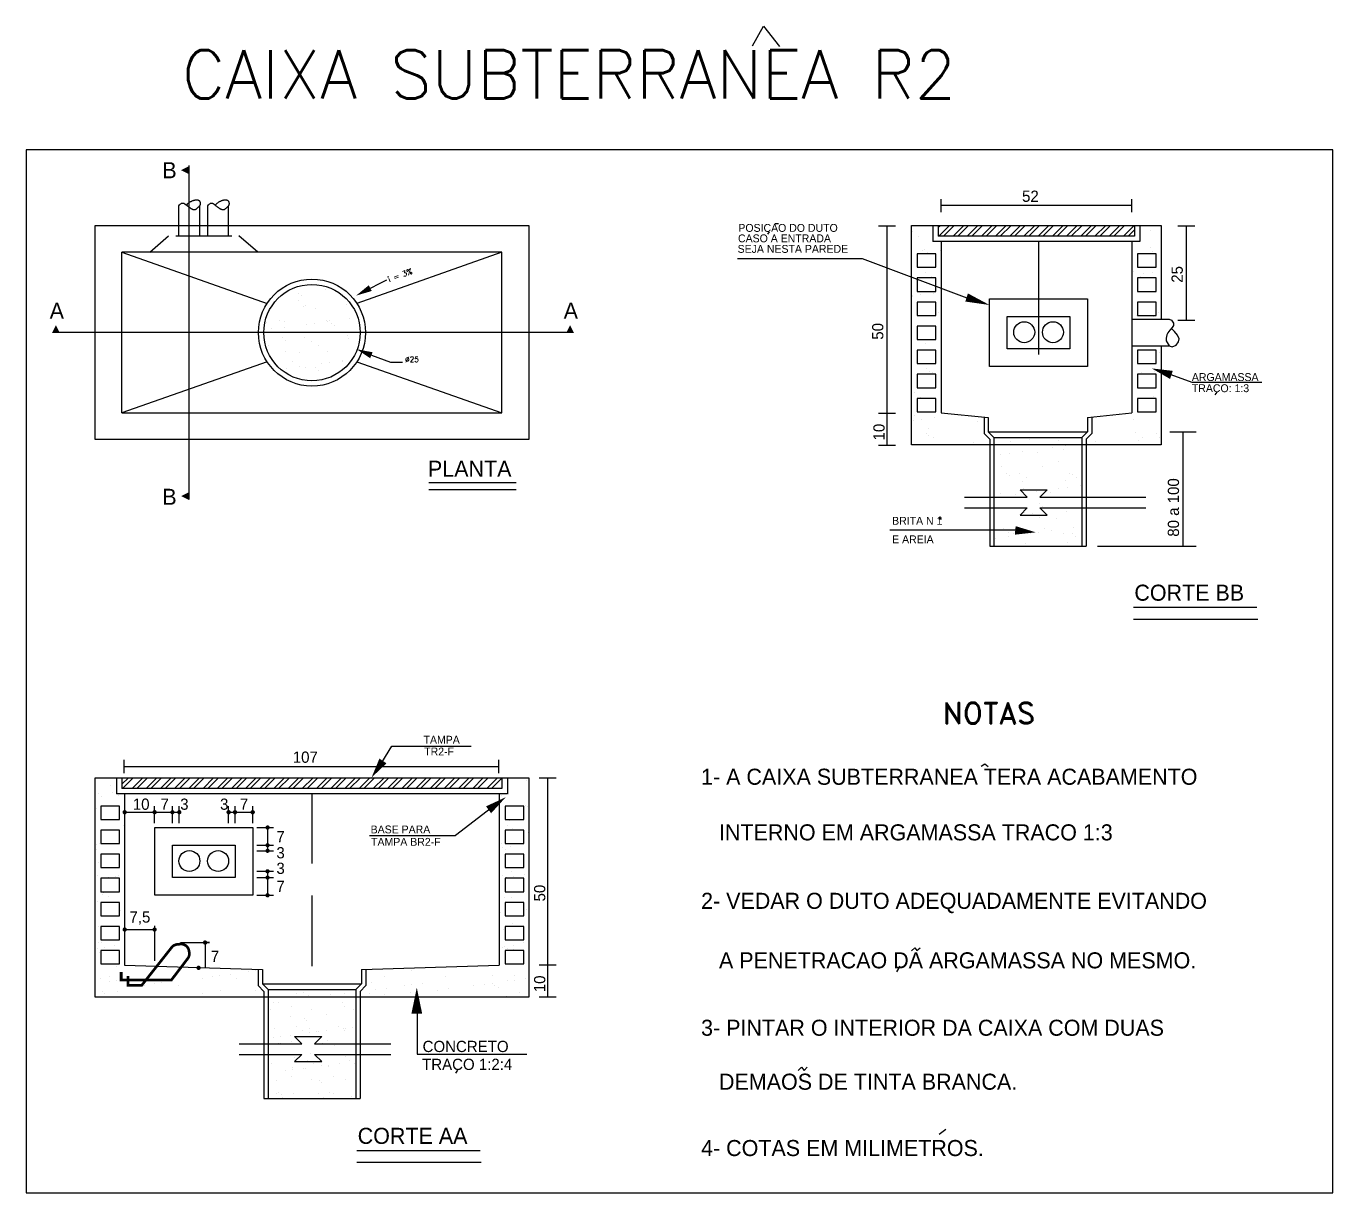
# Model space of a CAD drawing. Extents: x 0 to 0.211, y 0 to 0.188.
import ezdxf

# ---------------------------------------------------------------- set-up
doc = ezdxf.new("R2010")
doc.units = 0
doc.header["$LTSCALE"] = 1250
doc.header["$MEASUREMENT"] = 0
for name, pattern in [('DASHDOTX2', [2, 1, -0.5, 0, -0.5]), ('DASHED', [0.75, 0.5, -0.25]), ('DASHED2', [0.375, 0.25, -0.125])]:
    doc.linetypes.add(name, pattern=pattern)
doc.layers.get('0').update_dxf_attribs({"linetype": 'CONTINUOUS'})
doc.layers.add('CAIXAS-SUBTERRANEAS', color=7, linetype='CONTINUOUS')
doc.styles.add('ROMAND', font='romand', dxfattribs={"height": 1000})
doc.styles.add('ROMANS', font='ROMANS.shx', dxfattribs={"height": 1})

# ---------------------------------------------------------------- blocks, each defined once
blk = doc.blocks.new('*X0')
at = {"color": 0}
for p, q in [((26.64, -6), (26.64, -6)), ((27.2, -6.51), (27.2, -6.51)), ((31.67, -5.33), (31.67, -5.33)), ((26.76, -7.46), (26.76, -7.46)), ((27.63, -8.43), (27.63, -8.43)), ((28.03, -8.27), (28.03, -8.27)), ((29.81, -8.9), (29.81, -8.9)), ((35.73, -8.14), (35.73, -8.14)), ((20.79, -11.53), (20.79, -11.53)), ((23.24, -11.19), (23.24, -11.19)), ((24.01, -11.21), (24.01, -11.21)), ((28.2, -11.82), (28.2, -11.82)), ((29.76, -11.62), (29.76, -11.62)), ((31.86, -11.11), (31.86, -11.11)), ((32.2, -11.3), (32.2, -11.3)), ((32.58, -11.17), (32.58, -11.17)), ((32.79, -11.64), (32.79, -11.64)), ((33.35, -12.14), (33.35, -12.14)), ((36.27, -10.76), (36.27, -10.76)), ((21.68, -12.68), (21.68, -12.68)), ((23.78, -14.27), (23.78, -14.27)), ((24.12, -12.36), (24.12, -12.36)), ((27.81, -14.21), (27.81, -14.21)), ((35.92, -13.92), (35.92, -13.92)), ((35.96, -14.54), (35.96, -14.54)), ((21.11, -15.8), (21.11, -15.8)), ((24.2, -16.99), (24.2, -16.99)), ((24.33, -14.78), (24.33, -14.78)), ((29.18, -14.97), (29.18, -14.97)), ((30.45, -15.78), (30.45, -15.78)), ((32.05, -16.89), (32.05, -16.89)), ((25.66, -18.7), (25.66, -18.7)), ((26.94, -17.17), (26.94, -17.17)), ((30.96, -19.23), (30.96, -19.23)), ((32.52, -19.02), (32.52, -19.02)), ((34.96, -18.7), (34.96, -18.7)), ((35, -18.68), (35, -18.68)), ((24.45, -20.08), (24.45, -20.08)), ((26.89, -19.76), (26.89, -19.76)), ((28, -19.99), (28, -19.99)), ((29.92, -19.9), (29.92, -19.9)), ((30.48, -20.41), (30.48, -20.41))]:
    blk.add_line(p, q, dxfattribs=at)

msp = doc.modelspace()

# ---------------------------------------------------------------- linework, layer by layer
at = {"layer": 'CAIXAS-SUBTERRANEAS'}
for p, q in [((0.11724, 0.18514), (0.11905, 0.18834)), ((0.11905, 0.18834), (0.12162, 0.18504)), ((0.14768, 0.15832), (0.14768, 0.16043)), ((0.17847, 0.15832), (0.17847, 0.16043)), ((0.02466, 0.15694), (0.02466, 0.15935)), ((0.02803, 0.15694), (0.02803, 0.15935)), ((0.02932, 0.15694), (0.02932, 0.15935)), ((0.03268, 0.15694), (0.03268, 0.15935)), ((0.17847, 0.15938), (0.14768, 0.15938)), ((0.01115, 0.12159), (0.01115, 0.15615)), ((0.01115, 0.15615), (0.08113, 0.15615)), ((0.08113, 0.15615), (0.08113, 0.12159)), ((0.12087, 0.15648), (0.12142, 0.15648)), ((0.13757, 0.1561), (0.14032, 0.1561)), ((0.13894, 0.1561), (0.13894, 0.12072)), ((0.14292, 0.12073), (0.14292, 0.15615)), ((0.14292, 0.15615), (0.18322, 0.15615)), ((0.14638, 0.15615), (0.14638, 0.15356)), ((0.14724, 0.15615), (0.14724, 0.15442)), ((0.1789, 0.15615), (0.1789, 0.15442)), ((0.17977, 0.15615), (0.17977, 0.15356)), ((0.18322, 0.15615), (0.18322, 0.14104)), ((0.1859, 0.1561), (0.18865, 0.1561)), ((0.18727, 0.1561), (0.18727, 0.1409)), ((0.11995, 0.15514), (0.11966, 0.15477)), ((0.1789, 0.15442), (0.14724, 0.15442)), ((0.17977, 0.15356), (0.14638, 0.15356)), ((0.14768, 0.15356), (0.14768, 0.12591)), ((0.17847, 0.15356), (0.17847, 0.12591)), ((0.01547, 0.15183), (0.0389, 0.14359)), ((0.01547, 0.12591), (0.01547, 0.15183)), ((0.07681, 0.15183), (0.01547, 0.15183)), ((0.07681, 0.15183), (0.05338, 0.14359)), ((0.07681, 0.12591), (0.07681, 0.15183)), ((0.13503, 0.15078), (0.11484, 0.15078)), ((0.15191, 0.14444), (0.13503, 0.15078)), ((0.14381, 0.15158), (0.14381, 0.14942)), ((0.14684, 0.15158), (0.14381, 0.15158)), ((0.14684, 0.14942), (0.14684, 0.15158)), ((0.17941, 0.15158), (0.17941, 0.14942)), ((0.18243, 0.15158), (0.17941, 0.15158)), ((0.18243, 0.14942), (0.18243, 0.15158)), ((0.14381, 0.14942), (0.14684, 0.14942)), ((0.14381, 0.14769), (0.14381, 0.14553)), ((0.14684, 0.14769), (0.14381, 0.14769)), ((0.14684, 0.14553), (0.14684, 0.14769)), ((0.17941, 0.14942), (0.18243, 0.14942)), ((0.18243, 0.14769), (0.17941, 0.14769)), ((0.17941, 0.14769), (0.17941, 0.14553)), ((0.18243, 0.14553), (0.18243, 0.14769)), ((0.0544, 0.14547), (0.05825, 0.14737)), ((0.14381, 0.14553), (0.14684, 0.14553)), ((0.14381, 0.14381), (0.14381, 0.14165)), ((0.14684, 0.14381), (0.14381, 0.14381)), ((0.14684, 0.14165), (0.14684, 0.14381)), ((0.15552, 0.14433), (0.17133, 0.14433)), ((0.15552, 0.13339), (0.15552, 0.14433)), ((0.17133, 0.14433), (0.17133, 0.13339)), ((0.17941, 0.14553), (0.18243, 0.14553)), ((0.17941, 0.14381), (0.17941, 0.14165)), ((0.18243, 0.14381), (0.17941, 0.14381)), ((0.18243, 0.14165), (0.18243, 0.14381)), ((0.14381, 0.14165), (0.14684, 0.14165)), ((0.15838, 0.14147), (0.16848, 0.14147)), ((0.15838, 0.13625), (0.15838, 0.14147)), ((0.16848, 0.14147), (0.16848, 0.13625)), ((0.17941, 0.14165), (0.18243, 0.14165)), ((0.14381, 0.13992), (0.14381, 0.13776)), ((0.14684, 0.13992), (0.14381, 0.13992)), ((0.14684, 0.13776), (0.14684, 0.13992)), ((0.17847, 0.14104), (0.18452, 0.14104)), ((0.18463, 0.13928), (0.18427, 0.13883)), ((0.18452, 0.14104), (0.18487, 0.14086)), ((0.18487, 0.14086), (0.18521, 0.14038)), ((0.18538, 0.13905), (0.18491, 0.13956)), ((0.18521, 0.14038), (0.18523, 0.14002)), ((0.1859, 0.1409), (0.18865, 0.1409)), ((0.14381, 0.13776), (0.14684, 0.13776)), ((0.18414, 0.13852), (0.184, 0.13798)), ((0.184, 0.13798), (0.18402, 0.13754)), ((0.18402, 0.13754), (0.18452, 0.13672)), ((0.18427, 0.13883), (0.18414, 0.13852)), ((0.05573, 0.13521), (0.05883, 0.13412)), ((0.14381, 0.13603), (0.14381, 0.13387)), ((0.14684, 0.13603), (0.14381, 0.13603)), ((0.14684, 0.13387), (0.14684, 0.13603)), ((0.16848, 0.13625), (0.15838, 0.13625)), ((0.17847, 0.13672), (0.18452, 0.13672)), ((0.17941, 0.13603), (0.17941, 0.13387)), ((0.18243, 0.13603), (0.17941, 0.13603)), ((0.18243, 0.13387), (0.18243, 0.13603)), ((0.18322, 0.13672), (0.18322, 0.12073)), ((0.0389, 0.13415), (0.01547, 0.12591)), ((0.05338, 0.13415), (0.07681, 0.12591)), ((0.05883, 0.13412), (0.06075, 0.13412)), ((0.14381, 0.13387), (0.14684, 0.13387)), ((0.17133, 0.13339), (0.15552, 0.13339)), ((0.17941, 0.13387), (0.18243, 0.13387)), ((0.14381, 0.13214), (0.14381, 0.12998)), ((0.14684, 0.13214), (0.14381, 0.13214)), ((0.14684, 0.12998), (0.14684, 0.13214)), ((0.17941, 0.13214), (0.17941, 0.12998)), ((0.18243, 0.13214), (0.17941, 0.13214)), ((0.18243, 0.12998), (0.18243, 0.13214)), ((0.18476, 0.13211), (0.18818, 0.13086)), ((0.18818, 0.13086), (0.19949, 0.13086)), ((0.14381, 0.12998), (0.14684, 0.12998)), ((0.17941, 0.12998), (0.18243, 0.12998)), ((0.19219, 0.12925), (0.19187, 0.12881)), ((0.14684, 0.12825), (0.14381, 0.12825)), ((0.14381, 0.12825), (0.14381, 0.12609)), ((0.14684, 0.12609), (0.14684, 0.12825)), ((0.18243, 0.12825), (0.17941, 0.12825)), ((0.17941, 0.12825), (0.17941, 0.12609)), ((0.18243, 0.12609), (0.18243, 0.12825)), ((0.01547, 0.12591), (0.07681, 0.12591)), ((0.13757, 0.12589), (0.14032, 0.12589)), ((0.14381, 0.12609), (0.14684, 0.12609)), ((0.14768, 0.12591), (0.15531, 0.12518)), ((0.15462, 0.12518), (0.15462, 0.12259)), ((0.15531, 0.12518), (0.15531, 0.12287)), ((0.17131, 0.12518), (0.17847, 0.12591)), ((0.17131, 0.12518), (0.17131, 0.12287)), ((0.172, 0.12518), (0.172, 0.12259)), ((0.17941, 0.12609), (0.18243, 0.12609)), ((0.15462, 0.12259), (0.15554, 0.12167)), ((0.15531, 0.12287), (0.15623, 0.12196)), ((0.15531, 0.12287), (0.17131, 0.12287)), ((0.17131, 0.12287), (0.1704, 0.12196)), ((0.172, 0.12259), (0.17109, 0.12167)), ((0.18461, 0.12286), (0.18887, 0.12286)), ((0.18674, 0.12286), (0.18674, 0.10439)), ((0.08113, 0.12159), (0.01115, 0.12159)), ((0.13757, 0.12072), (0.14032, 0.12072)), ((0.18322, 0.12073), (0.14292, 0.12073)), ((0.15554, 0.12167), (0.15554, 0.10439)), ((0.15623, 0.12196), (0.15623, 0.10439)), ((0.15623, 0.12196), (0.1704, 0.12196)), ((0.1704, 0.12196), (0.1704, 0.10439)), ((0.17109, 0.12167), (0.17109, 0.10439)), ((0.06502, 0.11467), (0.07911, 0.11467)), ((0.06502, 0.11357), (0.07911, 0.11357)), ((0.15148, 0.11231), (0.16159, 0.11231)), ((0.16159, 0.11231), (0.16043, 0.11347)), ((0.16043, 0.11347), (0.1648, 0.11347)), ((0.1648, 0.11347), (0.16363, 0.11231)), ((0.16363, 0.11231), (0.18073, 0.11231)), ((0.15148, 0.11058), (0.16159, 0.11058)), ((0.16159, 0.11058), (0.16043, 0.10942)), ((0.16363, 0.11058), (0.18073, 0.11058)), ((0.1648, 0.10942), (0.16363, 0.11058)), ((0.14732, 0.10882), (0.14776, 0.10882)), ((0.16043, 0.10942), (0.1648, 0.10942)), ((0.15967, 0.10699), (0.13941, 0.10699)), ((0.15554, 0.10439), (0.17109, 0.10439)), ((0.17292, 0.10439), (0.18887, 0.10439)), ((0.17874, 0.09453), (0.19865, 0.09453)), ((0.17874, 0.09261), (0.19882, 0.09261)), ((0.05742, 0.06947), (0.05903, 0.0721)), ((0.05903, 0.0721), (0.07185, 0.0721)), ((0.01582, 0.06777), (0.01582, 0.06988)), ((0.07631, 0.06777), (0.07631, 0.06988)), ((0.01582, 0.06882), (0.07631, 0.06882)), ((0.15415, 0.06887), (0.15475, 0.06925)), ((0.15475, 0.06925), (0.15531, 0.06885)), ((0.01115, 0.03159), (0.01115, 0.06701)), ((0.01115, 0.06701), (0.08113, 0.06701)), ((0.01461, 0.06701), (0.01461, 0.06442)), ((0.01547, 0.06701), (0.01547, 0.06528)), ((0.07681, 0.06701), (0.07681, 0.06528)), ((0.07768, 0.06701), (0.07768, 0.06442)), ((0.08113, 0.06701), (0.08113, 0.03159)), ((0.08279, 0.06702), (0.08554, 0.06702)), ((0.08417, 0.06702), (0.08417, 0.03164)), ((0.07768, 0.06442), (0.01461, 0.06442)), ((0.07681, 0.06528), (0.01547, 0.06528)), ((0.0159, 0.06442), (0.0159, 0.03677)), ((0.07638, 0.06442), (0.07638, 0.03677)), ((0.01204, 0.06244), (0.01204, 0.06028)), ((0.01506, 0.06244), (0.01204, 0.06244)), ((0.01506, 0.06028), (0.01506, 0.06244)), ((0.0159, 0.06145), (0.02472, 0.06145)), ((0.02073, 0.05967), (0.02073, 0.0624)), ((0.02362, 0.05967), (0.02362, 0.0624)), ((0.02472, 0.05967), (0.02472, 0.0624)), ((0.03269, 0.05967), (0.03269, 0.0624)), ((0.03269, 0.06145), (0.03658, 0.06145)), ((0.03372, 0.05967), (0.03372, 0.0624)), ((0.03657, 0.05967), (0.03657, 0.0624)), ((0.07512, 0.06216), (0.06932, 0.0577)), ((0.07732, 0.06244), (0.07732, 0.06028)), ((0.08034, 0.06244), (0.07732, 0.06244)), ((0.08034, 0.06028), (0.08034, 0.06244)), ((0.01204, 0.06028), (0.01506, 0.06028)), ((0.07732, 0.06028), (0.08034, 0.06028)), ((0.01204, 0.05856), (0.01204, 0.0564)), ((0.01506, 0.05856), (0.01204, 0.05856)), ((0.01506, 0.0564), (0.01506, 0.05856)), ((0.02076, 0.05898), (0.03657, 0.05898)), ((0.02076, 0.04804), (0.02076, 0.05898)), ((0.03657, 0.05898), (0.03657, 0.04804)), ((0.03722, 0.05898), (0.03994, 0.05898)), ((0.03897, 0.05898), (0.03897, 0.05522)), ((0.05541, 0.0577), (0.06932, 0.0577)), ((0.07732, 0.05856), (0.07732, 0.0564)), ((0.08034, 0.05856), (0.07732, 0.05856)), ((0.08034, 0.0564), (0.08034, 0.05856)), ((0.01204, 0.0564), (0.01506, 0.0564)), ((0.02362, 0.05612), (0.03372, 0.05612)), ((0.02362, 0.0509), (0.02362, 0.05612)), ((0.03372, 0.05612), (0.03372, 0.0509)), ((0.03722, 0.05612), (0.03994, 0.05612)), ((0.03722, 0.05522), (0.03994, 0.05522)), ((0.07732, 0.0564), (0.08034, 0.0564)), ((0.01204, 0.05467), (0.01204, 0.05251)), ((0.01506, 0.05467), (0.01204, 0.05467)), ((0.01506, 0.05251), (0.01506, 0.05467)), ((0.07732, 0.05467), (0.07732, 0.05251)), ((0.08034, 0.05467), (0.07732, 0.05467)), ((0.08034, 0.05251), (0.08034, 0.05467)), ((0.01204, 0.05251), (0.01506, 0.05251)), ((0.01204, 0.05078), (0.01204, 0.04862)), ((0.01506, 0.05078), (0.01204, 0.05078)), ((0.01506, 0.04862), (0.01506, 0.05078)), ((0.03372, 0.0509), (0.02362, 0.0509)), ((0.03722, 0.05191), (0.03994, 0.05191)), ((0.03722, 0.0509), (0.03994, 0.0509)), ((0.03897, 0.05191), (0.03897, 0.04804)), ((0.07732, 0.05251), (0.08034, 0.05251)), ((0.07732, 0.05078), (0.07732, 0.04862)), ((0.08034, 0.05078), (0.07732, 0.05078)), ((0.08034, 0.04862), (0.08034, 0.05078)), ((0.01204, 0.04862), (0.01506, 0.04862)), ((0.07732, 0.04862), (0.08034, 0.04862)), ((0.01204, 0.04689), (0.01204, 0.04473)), ((0.01506, 0.04689), (0.01204, 0.04689)), ((0.01506, 0.04473), (0.01506, 0.04689)), ((0.03657, 0.04804), (0.02076, 0.04804)), ((0.03722, 0.04804), (0.03994, 0.04804)), ((0.07732, 0.04689), (0.07732, 0.04473)), ((0.08034, 0.04689), (0.07732, 0.04689)), ((0.08034, 0.04473), (0.08034, 0.04689)), ((0.01204, 0.04473), (0.01506, 0.04473)), ((0.07732, 0.04473), (0.08034, 0.04473)), ((0.01204, 0.043), (0.01204, 0.04084)), ((0.01506, 0.043), (0.01204, 0.043)), ((0.01506, 0.04084), (0.01506, 0.043)), ((0.01592, 0.04251), (0.02073, 0.04251)), ((0.02073, 0.04313), (0.02073, 0.03747)), ((0.07732, 0.043), (0.07732, 0.04084)), ((0.08034, 0.043), (0.07732, 0.043)), ((0.08034, 0.04084), (0.08034, 0.043)), ((0.01204, 0.04084), (0.01506, 0.04084)), ((0.02493, 0.04041), (0.0296, 0.04041)), ((0.0296, 0.04041), (0.0289, 0.04041)), ((0.0289, 0.04041), (0.0289, 0.03645)), ((0.07732, 0.04084), (0.08034, 0.04084)), ((0.01204, 0.03912), (0.01204, 0.03696)), ((0.01506, 0.03912), (0.01204, 0.03912)), ((0.01506, 0.03696), (0.01506, 0.03912)), ((0.07732, 0.03912), (0.07732, 0.03696)), ((0.08034, 0.03912), (0.07732, 0.03912)), ((0.08034, 0.03696), (0.08034, 0.03912)), ((0.14294, 0.03907), (0.14347, 0.03957)), ((0.14347, 0.03957), (0.14379, 0.0391)), ((0.14379, 0.0391), (0.14432, 0.03957)), ((0.01204, 0.03696), (0.01506, 0.03696)), ((0.0159, 0.03677), (0.03814, 0.03604)), ((0.03745, 0.03604), (0.03745, 0.03345)), ((0.03814, 0.03604), (0.03814, 0.03374)), ((0.05414, 0.03604), (0.07638, 0.03677)), ((0.05414, 0.03604), (0.05414, 0.03374)), ((0.05483, 0.03604), (0.05483, 0.03345)), ((0.07732, 0.03696), (0.08034, 0.03696)), ((0.08279, 0.03681), (0.08554, 0.03681)), ((0.14105, 0.03661), (0.14048, 0.03566)), ((0.03745, 0.03345), (0.03837, 0.03253)), ((0.03814, 0.03374), (0.05414, 0.03374)), ((0.03814, 0.03374), (0.03906, 0.03282)), ((0.03837, 0.03253), (0.03837, 0.01525)), ((0.03906, 0.03282), (0.05323, 0.03282)), ((0.03906, 0.03282), (0.03906, 0.01525)), ((0.05414, 0.03374), (0.05323, 0.03282)), ((0.05323, 0.03282), (0.05323, 0.01525)), ((0.05483, 0.03345), (0.05392, 0.03253)), ((0.05392, 0.03253), (0.05392, 0.01525)), ((0.08113, 0.03159), (0.01115, 0.03159)), ((0.08279, 0.03164), (0.08554, 0.03164)), ((0.06313, 0.02946), (0.06313, 0.02238)), ((0.03439, 0.02407), (0.0445, 0.02407)), ((0.0445, 0.02407), (0.04333, 0.02524)), ((0.04333, 0.02524), (0.04771, 0.02524)), ((0.04771, 0.02524), (0.04654, 0.02407)), ((0.04654, 0.02407), (0.05888, 0.02407)), ((0.03439, 0.02234), (0.0445, 0.02234)), ((0.0445, 0.02234), (0.04333, 0.02118)), ((0.04333, 0.02118), (0.04771, 0.02118)), ((0.04654, 0.02234), (0.05888, 0.02234)), ((0.04771, 0.02118), (0.04654, 0.02234)), ((0.06313, 0.02238), (0.08083, 0.02238)), ((0.06964, 0.01983), (0.06932, 0.01933)), ((0.12464, 0.01974), (0.12515, 0.02029)), ((0.12515, 0.02029), (0.12558, 0.01974)), ((0.12558, 0.01974), (0.12605, 0.02029)), ((0.03837, 0.01525), (0.05392, 0.01525)), ((0.14737, 0.00945), (0.14845, 0.01026)), ((0.05338, 0.00685), (0.07328, 0.00685)), ((0.05338, 0.00493), (0.07346, 0.00493))]:
    msp.add_line(p, q, dxfattribs=at)
at = {"layer": 'CAIXAS-SUBTERRANEAS', "linetype": 'DASHDOTX2'}
for p, q in [((0.02631, 0.13887), (0.02631, 0.16583)), ((0.02631, 0.13887), (0.02631, 0.16583)), ((0.02631, 0.13887), (0.02631, 0.16583)), ((0.16343, 0.15355), (0.16343, 0.13535)), ((0.04614, 0.13887), (0.00483, 0.13887)), ((0.02631, 0.11191), (0.02631, 0.13887)), ((0.08745, 0.13887), (0.04614, 0.13887)), ((0.0461, 0.06442), (0.0461, 0.05319)), ((0.0461, 0.048), (0.0461, 0.0366))]:
    msp.add_line(p, q, dxfattribs=at)
at = {"layer": 'CAIXAS-SUBTERRANEAS', "linetype": 'DASHED'}
for p, q in [((0.02466, 0.15454), (0.02466, 0.15694)), ((0.02803, 0.15454), (0.02803, 0.15694)), ((0.02932, 0.15454), (0.02932, 0.15694)), ((0.03268, 0.15454), (0.03268, 0.15694))]:
    msp.add_line(p, q, dxfattribs=at)
at = {"layer": 'CAIXAS-SUBTERRANEAS', "color": 0}
for p, q in [((0.14724, 0.15587), (0.14753, 0.15615)), ((0.14733, 0.15442), (0.14905, 0.15615)), ((0.14809, 0.15442), (0.14982, 0.15615)), ((0.14962, 0.15442), (0.15134, 0.15615)), ((0.15038, 0.15442), (0.15211, 0.15615)), ((0.15191, 0.15442), (0.15364, 0.15615)), ((0.15267, 0.15442), (0.1544, 0.15615)), ((0.1542, 0.15442), (0.15593, 0.15615)), ((0.15496, 0.15442), (0.15669, 0.15615)), ((0.15649, 0.15442), (0.15822, 0.15615)), ((0.15725, 0.15442), (0.15898, 0.15615)), ((0.15878, 0.15442), (0.16051, 0.15615)), ((0.15954, 0.15442), (0.16127, 0.15615)), ((0.16107, 0.15442), (0.1628, 0.15615)), ((0.16184, 0.15442), (0.16356, 0.15615)), ((0.16336, 0.15442), (0.16509, 0.15615)), ((0.16413, 0.15442), (0.16585, 0.15615)), ((0.16565, 0.15442), (0.16738, 0.15615)), ((0.16642, 0.15442), (0.16815, 0.15615)), ((0.16795, 0.15442), (0.16967, 0.15615)), ((0.16871, 0.15442), (0.17044, 0.15615)), ((0.17024, 0.15442), (0.17196, 0.15615)), ((0.171, 0.15442), (0.17273, 0.15615)), ((0.17253, 0.15442), (0.17426, 0.15615)), ((0.17329, 0.15442), (0.17502, 0.15615)), ((0.17482, 0.15442), (0.17655, 0.15615)), ((0.17558, 0.15442), (0.17731, 0.15615)), ((0.17711, 0.15442), (0.17884, 0.15615)), ((0.14301, 0.15513), (0.14301, 0.15513)), ((0.14411, 0.15443), (0.14411, 0.15443)), ((0.17787, 0.15442), (0.1789, 0.15545)), ((0.18148, 0.15532), (0.18148, 0.15532)), ((0.14473, 0.15215), (0.14473, 0.15215)), ((0.14506, 0.15222), (0.14506, 0.15222)), ((0.14759, 0.15211), (0.14759, 0.15211)), ((0.18143, 0.15255), (0.18143, 0.15255)), ((0.18176, 0.15197), (0.18176, 0.15197)), ((0.14407, 0.15165), (0.14407, 0.15165)), ((0.14554, 0.15178), (0.14554, 0.15178)), ((0.14511, 0.14864), (0.14511, 0.14864)), ((0.1462, 0.14794), (0.1462, 0.14794)), ((0.17883, 0.14868), (0.17883, 0.14868)), ((0.17992, 0.14798), (0.17992, 0.14798)), ((0.18042, 0.14847), (0.18042, 0.14847)), ((0.18177, 0.14865), (0.18177, 0.14865)), ((0.143, 0.1448), (0.143, 0.1448)), ((0.14306, 0.14464), (0.14306, 0.14464)), ((0.14435, 0.14497), (0.14435, 0.14497)), ((0.14646, 0.14525), (0.14646, 0.14525)), ((0.1472, 0.14215), (0.1472, 0.14215)), ((0.17929, 0.14161), (0.17929, 0.14161)), ((0.18201, 0.14149), (0.18201, 0.14149)), ((0.18281, 0.14207), (0.18281, 0.14207)), ((0.14522, 0.13717), (0.14522, 0.13717)), ((0.18301, 0.1357), (0.18301, 0.1357)), ((0.14541, 0.13307), (0.14541, 0.13307)), ((0.14538, 0.13218), (0.14538, 0.13218)), ((0.14589, 0.13263), (0.14589, 0.13263)), ((0.14625, 0.13244), (0.14625, 0.13244)), ((0.17997, 0.13248), (0.17997, 0.13248)), ((0.18209, 0.13257), (0.18209, 0.13257)), ((0.14332, 0.12915), (0.14332, 0.12915)), ((0.17855, 0.13025), (0.17855, 0.13025)), ((0.17859, 0.12989), (0.17859, 0.12989)), ((0.14441, 0.12845), (0.14441, 0.12845)), ((0.18061, 0.12836), (0.18061, 0.12836)), ((0.18196, 0.12854), (0.18196, 0.12854)), ((0.14293, 0.12593), (0.14293, 0.12593)), ((0.1432, 0.12469), (0.1432, 0.12469)), ((0.14341, 0.12549), (0.14341, 0.12549)), ((0.14455, 0.12486), (0.14455, 0.12486)), ((0.14665, 0.12514), (0.14665, 0.12514)), ((0.15359, 0.12459), (0.15359, 0.12459)), ((0.17875, 0.12489), (0.17875, 0.12489)), ((0.18206, 0.12599), (0.18206, 0.12599)), ((0.14541, 0.12266), (0.14541, 0.12266)), ((0.14567, 0.12342), (0.14567, 0.12342)), ((0.17131, 0.1231), (0.17131, 0.1231)), ((0.17913, 0.1227), (0.17913, 0.1227)), ((0.18241, 0.12258), (0.18241, 0.12258)), ((0.14571, 0.12219), (0.14571, 0.12219)), ((0.1465, 0.12196), (0.1465, 0.12196)), ((0.153, 0.12106), (0.153, 0.12106)), ((0.15885, 0.12134), (0.15885, 0.12134)), ((0.16198, 0.12156), (0.16198, 0.12156)), ((0.16352, 0.12083), (0.16352, 0.12083)), ((0.16564, 0.12031), (0.16564, 0.12031)), ((0.16663, 0.1214), (0.16663, 0.1214)), ((0.16775, 0.12058), (0.16775, 0.12058)), ((0.17127, 0.12105), (0.17127, 0.12105)), ((0.17262, 0.12122), (0.17262, 0.12122)), ((0.17865, 0.12074), (0.17865, 0.12074)), ((0.17948, 0.1215), (0.17948, 0.1215)), ((0.18022, 0.12201), (0.18022, 0.12201)), ((0.183, 0.12196), (0.183, 0.12196)), ((0.15732, 0.11921), (0.15732, 0.11921)), ((0.15866, 0.11939), (0.15866, 0.11939)), ((0.16077, 0.11966), (0.16077, 0.11966)), ((0.16326, 0.11947), (0.16326, 0.11947)), ((0.16753, 0.11993), (0.16753, 0.11993)), ((0.15741, 0.11728), (0.15741, 0.11728)), ((0.15831, 0.11619), (0.15831, 0.11619)), ((0.16033, 0.11618), (0.16033, 0.11618)), ((0.16404, 0.11725), (0.16404, 0.11725)), ((0.16658, 0.11803), (0.16658, 0.11803)), ((0.1684, 0.1162), (0.1684, 0.1162)), ((0.15879, 0.11575), (0.15879, 0.11575)), ((0.16091, 0.11485), (0.16091, 0.11485)), ((0.16142, 0.11549), (0.16142, 0.11549)), ((0.1677, 0.11494), (0.1677, 0.11494)), ((0.16803, 0.11391), (0.16803, 0.11391)), ((0.16884, 0.11596), (0.16884, 0.11596)), ((0.16949, 0.1155), (0.16949, 0.1155)), ((0.17014, 0.11419), (0.17014, 0.11419)), ((0.15728, 0.11296), (0.15728, 0.11296)), ((0.15757, 0.11228), (0.15757, 0.11228)), ((0.1597, 0.11281), (0.1597, 0.11281)), ((0.16104, 0.11368), (0.16104, 0.11368)), ((0.16105, 0.11299), (0.16105, 0.11299)), ((0.16316, 0.11327), (0.16316, 0.11327)), ((0.1642, 0.11225), (0.1642, 0.11225)), ((0.16535, 0.11298), (0.16535, 0.11298)), ((0.16668, 0.11373), (0.16668, 0.11373)), ((0.16108, 0.10985), (0.16108, 0.10985)), ((0.16242, 0.10969), (0.16242, 0.10969)), ((0.16362, 0.11132), (0.16362, 0.11132)), ((0.1641, 0.11088), (0.1641, 0.11088)), ((0.16786, 0.10994), (0.16786, 0.10994)), ((0.15631, 0.10861), (0.15631, 0.10861)), ((0.16351, 0.109), (0.16351, 0.109)), ((0.16636, 0.10882), (0.16636, 0.10882)), ((0.15647, 0.10568), (0.15647, 0.10568)), ((0.15773, 0.10729), (0.15773, 0.10729)), ((0.15856, 0.10654), (0.15856, 0.10654)), ((0.15857, 0.10595), (0.15857, 0.10595)), ((0.15938, 0.10647), (0.15938, 0.10647)), ((0.16209, 0.10642), (0.16209, 0.10642)), ((0.16344, 0.10659), (0.16344, 0.10659)), ((0.16436, 0.10726), (0.16436, 0.10726)), ((0.16555, 0.10687), (0.16555, 0.10687)), ((0.16745, 0.10649), (0.16745, 0.10649)), ((0.16894, 0.10645), (0.16894, 0.10645)), ((0.16907, 0.10733), (0.16907, 0.10733)), ((0.16941, 0.10602), (0.16941, 0.10602)), ((0.16124, 0.10486), (0.16124, 0.10486)), ((0.16802, 0.10495), (0.16802, 0.10495)), ((0.01366, 0.06573), (0.01366, 0.06573)), ((0.01547, 0.06595), (0.01653, 0.06701)), ((0.01556, 0.06528), (0.01729, 0.06701)), ((0.01709, 0.06528), (0.01882, 0.06701)), ((0.01785, 0.06528), (0.01958, 0.06701)), ((0.01938, 0.06528), (0.02111, 0.06701)), ((0.02015, 0.06528), (0.02187, 0.06701)), ((0.02167, 0.06528), (0.0234, 0.06701)), ((0.02244, 0.06528), (0.02416, 0.06701)), ((0.02396, 0.06528), (0.02569, 0.06701)), ((0.02473, 0.06528), (0.02646, 0.06701)), ((0.02626, 0.06528), (0.02798, 0.06701)), ((0.02702, 0.06528), (0.02875, 0.06701)), ((0.02855, 0.06528), (0.03027, 0.06701)), ((0.02931, 0.06528), (0.03104, 0.06701)), ((0.03084, 0.06528), (0.03257, 0.06701)), ((0.0316, 0.06528), (0.03333, 0.06701)), ((0.03313, 0.06528), (0.03486, 0.06701)), ((0.03389, 0.06528), (0.03562, 0.06701)), ((0.03542, 0.06528), (0.03715, 0.06701)), ((0.03618, 0.06528), (0.03791, 0.06701)), ((0.03771, 0.06528), (0.03944, 0.06701)), ((0.03847, 0.06528), (0.0402, 0.06701)), ((0.04, 0.06528), (0.04173, 0.06701)), ((0.04076, 0.06528), (0.04249, 0.06701)), ((0.04229, 0.06528), (0.04402, 0.06701)), ((0.04306, 0.06528), (0.04478, 0.06701)), ((0.04458, 0.06528), (0.04631, 0.06701)), ((0.04535, 0.06528), (0.04707, 0.06701)), ((0.04687, 0.06528), (0.0486, 0.06701)), ((0.04764, 0.06528), (0.04937, 0.06701)), ((0.04917, 0.06528), (0.05089, 0.06701)), ((0.04993, 0.06528), (0.05166, 0.06701)), ((0.05146, 0.06528), (0.05318, 0.06701)), ((0.05222, 0.06528), (0.05395, 0.06701)), ((0.05375, 0.06528), (0.05548, 0.06701)), ((0.05451, 0.06528), (0.05624, 0.06701)), ((0.05604, 0.06528), (0.05777, 0.06701)), ((0.0568, 0.06528), (0.05853, 0.06701)), ((0.05833, 0.06528), (0.06006, 0.06701)), ((0.05909, 0.06528), (0.06082, 0.06701)), ((0.06062, 0.06528), (0.06235, 0.06701)), ((0.06138, 0.06528), (0.06311, 0.06701)), ((0.06291, 0.06528), (0.06464, 0.06701)), ((0.06368, 0.06528), (0.0654, 0.06701)), ((0.0652, 0.06528), (0.06693, 0.06701)), ((0.06597, 0.06528), (0.06769, 0.06701)), ((0.06749, 0.06528), (0.06922, 0.06701)), ((0.06826, 0.06528), (0.06999, 0.06701)), ((0.06978, 0.06528), (0.07151, 0.06701)), ((0.07055, 0.06528), (0.07228, 0.06701)), ((0.07208, 0.06528), (0.0738, 0.06701)), ((0.07284, 0.06528), (0.07457, 0.06701)), ((0.07437, 0.06528), (0.07609, 0.06701)), ((0.07513, 0.06528), (0.07686, 0.06701)), ((0.08078, 0.06653), (0.08078, 0.06653)), ((0.01169, 0.06442), (0.01169, 0.06442)), ((0.01209, 0.06405), (0.01209, 0.06405)), ((0.01394, 0.06467), (0.01394, 0.06467)), ((0.01485, 0.06409), (0.01485, 0.06409)), ((0.07679, 0.06528), (0.07681, 0.0653)), ((0.07681, 0.06417), (0.07681, 0.06417)), ((0.07689, 0.0637), (0.07689, 0.0637)), ((0.07786, 0.06429), (0.07786, 0.06429)), ((0.01141, 0.06199), (0.01141, 0.06199)), ((0.01512, 0.06236), (0.01512, 0.06236)), ((0.07647, 0.06201), (0.07647, 0.06201)), ((0.08053, 0.06254), (0.08053, 0.06254)), ((0.08091, 0.06236), (0.08091, 0.06236)), ((0.01119, 0.05957), (0.01119, 0.05957)), ((0.01569, 0.05927), (0.01569, 0.05927)), ((0.07765, 0.05934), (0.07765, 0.05934)), ((0.078, 0.06013), (0.078, 0.06013)), ((0.07856, 0.05876), (0.07856, 0.05876)), ((0.08105, 0.0582), (0.08105, 0.0582)), ((0.01129, 0.05627), (0.01129, 0.05627)), ((0.01133, 0.05541), (0.01133, 0.05541)), ((0.0119, 0.05638), (0.0119, 0.05638)), ((0.01242, 0.05642), (0.01242, 0.05642)), ((0.07671, 0.05644), (0.07671, 0.05644)), ((0.07697, 0.05577), (0.07697, 0.05577)), ((0.07737, 0.05541), (0.07737, 0.05541)), ((0.07814, 0.05597), (0.07814, 0.05597)), ((0.01162, 0.05326), (0.01162, 0.05326)), ((0.01147, 0.05125), (0.01147, 0.05125)), ((0.01329, 0.05094), (0.01329, 0.05094)), ((0.01441, 0.05109), (0.01441, 0.05109)), ((0.0149, 0.05118), (0.0149, 0.05118)), ((0.07686, 0.05125), (0.07686, 0.05125)), ((0.07758, 0.05097), (0.07758, 0.05097)), ((0.07827, 0.0518), (0.07827, 0.0518)), ((0.0787, 0.05111), (0.0787, 0.05111)), ((0.08046, 0.05135), (0.08046, 0.05135)), ((0.0116, 0.04709), (0.0116, 0.04709)), ((0.01198, 0.04846), (0.01198, 0.04846)), ((0.01238, 0.04809), (0.01238, 0.04809)), ((0.01245, 0.04844), (0.01245, 0.04844)), ((0.01336, 0.04786), (0.01336, 0.04786)), ((0.07718, 0.04773), (0.07718, 0.04773)), ((0.07841, 0.04764), (0.07841, 0.04764)), ((0.01528, 0.04561), (0.01528, 0.04561)), ((0.07663, 0.04525), (0.07663, 0.04525)), ((0.08069, 0.04578), (0.08069, 0.04578)), ((0.01174, 0.04292), (0.01174, 0.04292)), ((0.0142, 0.04303), (0.0142, 0.04303)), ((0.01511, 0.04245), (0.01511, 0.04245)), ((0.07707, 0.04252), (0.07707, 0.04252)), ((0.07854, 0.04348), (0.07854, 0.04348)), ((0.01166, 0.04035), (0.01166, 0.04035)), ((0.01219, 0.04042), (0.01219, 0.04042)), ((0.01448, 0.04076), (0.01448, 0.04076)), ((0.08034, 0.04043), (0.08034, 0.04043)), ((0.01145, 0.03951), (0.01145, 0.03951)), ((0.01187, 0.03876), (0.01187, 0.03876)), ((0.01258, 0.03966), (0.01258, 0.03966)), ((0.01433, 0.03989), (0.01433, 0.03989)), ((0.07687, 0.03969), (0.07687, 0.03969)), ((0.07726, 0.03981), (0.07726, 0.03981)), ((0.07766, 0.03945), (0.07766, 0.03945)), ((0.07863, 0.03992), (0.07863, 0.03992)), ((0.07868, 0.03932), (0.07868, 0.03932)), ((0.01461, 0.0366), (0.01461, 0.0366)), ((0.037, 0.03586), (0.037, 0.03586)), ((0.01201, 0.0346), (0.01201, 0.0346)), ((0.0134, 0.03494), (0.0134, 0.03494)), ((0.01345, 0.03418), (0.01345, 0.03418)), ((0.01457, 0.03433), (0.01457, 0.03433)), ((0.01633, 0.03456), (0.01633, 0.03456)), ((0.02071, 0.03378), (0.02071, 0.03378)), ((0.02183, 0.03393), (0.02183, 0.03393)), ((0.02359, 0.03416), (0.02359, 0.03416)), ((0.02846, 0.03467), (0.02846, 0.03467)), ((0.03006, 0.03495), (0.03006, 0.03495)), ((0.03118, 0.0351), (0.03118, 0.0351)), ((0.03294, 0.03533), (0.03294, 0.03533)), ((0.03399, 0.03464), (0.03399, 0.03464)), ((0.03587, 0.03571), (0.03587, 0.03571)), ((0.05576, 0.03393), (0.05576, 0.03393)), ((0.05784, 0.035), (0.05784, 0.035)), ((0.06225, 0.03583), (0.06225, 0.03583)), ((0.064, 0.03382), (0.064, 0.03382)), ((0.06777, 0.03488), (0.06777, 0.03488)), ((0.0752, 0.03386), (0.0752, 0.03386)), ((0.07536, 0.03501), (0.07536, 0.03501)), ((0.07774, 0.03421), (0.07774, 0.03421)), ((0.07882, 0.03516), (0.07882, 0.03516)), ((0.07886, 0.03436), (0.07886, 0.03436)), ((0.08062, 0.03459), (0.08062, 0.03459)), ((0.01228, 0.03249), (0.01228, 0.03249)), ((0.01268, 0.03213), (0.01268, 0.03213)), ((0.01475, 0.03244), (0.01475, 0.03244)), ((0.01911, 0.0335), (0.01911, 0.0335)), ((0.02463, 0.03348), (0.02463, 0.03348)), ((0.02848, 0.03221), (0.02848, 0.03221)), ((0.03138, 0.03265), (0.03138, 0.03265)), ((0.03704, 0.03272), (0.03704, 0.03272)), ((0.04372, 0.03222), (0.04372, 0.03222)), ((0.04485, 0.03237), (0.04485, 0.03237)), ((0.04565, 0.03184), (0.04565, 0.03184)), ((0.04921, 0.0321), (0.04921, 0.0321)), ((0.05144, 0.03213), (0.05144, 0.03213)), ((0.05539, 0.03226), (0.05539, 0.03226)), ((0.0563, 0.03168), (0.0563, 0.03168)), ((0.05643, 0.03283), (0.05643, 0.03283)), ((0.05791, 0.03196), (0.05791, 0.03196)), ((0.05819, 0.03306), (0.05819, 0.03306)), ((0.06112, 0.03344), (0.06112, 0.03344)), ((0.06212, 0.03227), (0.06212, 0.03227)), ((0.06225, 0.03359), (0.06225, 0.03359)), ((0.06303, 0.03169), (0.06303, 0.03169)), ((0.06637, 0.03271), (0.06637, 0.03271)), ((0.06813, 0.03294), (0.06813, 0.03294)), ((0.07219, 0.03348), (0.07219, 0.03348)), ((0.07394, 0.03371), (0.07394, 0.03371)), ((0.0756, 0.03349), (0.0756, 0.03349)), ((0.07621, 0.03316), (0.07621, 0.03316)), ((0.07748, 0.03177), (0.07748, 0.03177)), ((0.07964, 0.03228), (0.07964, 0.03228)), ((0.08055, 0.0317), (0.08055, 0.0317)), ((0.01187, 0.03162), (0.01187, 0.03162)), ((0.02939, 0.03163), (0.02939, 0.03163)), ((0.0394, 0.02955), (0.0394, 0.02955)), ((0.03996, 0.03069), (0.03996, 0.03069)), ((0.04075, 0.03076), (0.04075, 0.03076)), ((0.04277, 0.03014), (0.04277, 0.03014)), ((0.04613, 0.02956), (0.04613, 0.02956)), ((0.04656, 0.03153), (0.04656, 0.03153)), ((0.05114, 0.03074), (0.05114, 0.03074)), ((0.05141, 0.03007), (0.05141, 0.03007)), ((0.05285, 0.02958), (0.05285, 0.02958)), ((0.0583, 0.0316), (0.0583, 0.0316)), ((0.0427, 0.02853), (0.0427, 0.02853)), ((0.04492, 0.02817), (0.04492, 0.02817)), ((0.04532, 0.02781), (0.04532, 0.02781)), ((0.04853, 0.02874), (0.04853, 0.02874)), ((0.0401, 0.02653), (0.0401, 0.02653)), ((0.04274, 0.02543), (0.04274, 0.02543)), ((0.04368, 0.02682), (0.04368, 0.02682)), ((0.04459, 0.02624), (0.04459, 0.02624)), ((0.04567, 0.02582), (0.04567, 0.02582)), ((0.04575, 0.0266), (0.04575, 0.0266)), ((0.0468, 0.02597), (0.0468, 0.02597)), ((0.0472, 0.02609), (0.0472, 0.02609)), ((0.04855, 0.0262), (0.04855, 0.0262)), ((0.05041, 0.02684), (0.05041, 0.02684)), ((0.05127, 0.02658), (0.05127, 0.02658)), ((0.05132, 0.02626), (0.05132, 0.02626)), ((0.05149, 0.02658), (0.05149, 0.02658)), ((0.05261, 0.02673), (0.05261, 0.02673)), ((0.03986, 0.02505), (0.03986, 0.02505)), ((0.0407, 0.02419), (0.0407, 0.02419)), ((0.04098, 0.0252), (0.04098, 0.0252)), ((0.04114, 0.02414), (0.04114, 0.02414)), ((0.04284, 0.02437), (0.04284, 0.02437)), ((0.04787, 0.02416), (0.04787, 0.02416)), ((0.04867, 0.02458), (0.04867, 0.02458)), ((0.04935, 0.02412), (0.04935, 0.02412)), ((0.04974, 0.02375), (0.04974, 0.02375)), ((0.04023, 0.02237), (0.04023, 0.02237)), ((0.04285, 0.02222), (0.04285, 0.02222)), ((0.04325, 0.02185), (0.04325, 0.02185)), ((0.04543, 0.02142), (0.04543, 0.02142)), ((0.04589, 0.02244), (0.04589, 0.02244)), ((0.05141, 0.02241), (0.05141, 0.02241)), ((0.05162, 0.02203), (0.05162, 0.02203)), ((0.05215, 0.02143), (0.05215, 0.02143)), ((0.03961, 0.02082), (0.03961, 0.02082)), ((0.04185, 0.01972), (0.04185, 0.01972)), ((0.04297, 0.02021), (0.04297, 0.02021)), ((0.04297, 0.01987), (0.04297, 0.01987)), ((0.04473, 0.0201), (0.04473, 0.0201)), ((0.04513, 0.02013), (0.04513, 0.02013)), ((0.04634, 0.02084), (0.04634, 0.02084)), ((0.04766, 0.02049), (0.04766, 0.02049)), ((0.04879, 0.02064), (0.04879, 0.02064)), ((0.04881, 0.02042), (0.04881, 0.02042)), ((0.05054, 0.02087), (0.05054, 0.02087)), ((0.05306, 0.02085), (0.05306, 0.02085)), ((0.04037, 0.01821), (0.04037, 0.01821)), ((0.04289, 0.01873), (0.04289, 0.01873)), ((0.04602, 0.01828), (0.04602, 0.01828)), ((0.04728, 0.01816), (0.04728, 0.01816)), ((0.04768, 0.0178), (0.04768, 0.0178)), ((0.04962, 0.01875), (0.04962, 0.01875)), ((0.05155, 0.01825), (0.05155, 0.01825)), ((0.04044, 0.016), (0.04044, 0.016)), ((0.04079, 0.01627), (0.04079, 0.01627)), ((0.04118, 0.0159), (0.04118, 0.0159)), ((0.04135, 0.01541), (0.04135, 0.01541)), ((0.04311, 0.01604), (0.04311, 0.01604)), ((0.04717, 0.01601), (0.04717, 0.01601)), ((0.04808, 0.01543), (0.04808, 0.01543)), ((0.04894, 0.01625), (0.04894, 0.01625)), ((0.04956, 0.01608), (0.04956, 0.01608)), ((0.05078, 0.0153), (0.05078, 0.0153)), ((0.05253, 0.01554), (0.05253, 0.01554))]:
    msp.add_line(p, q, dxfattribs=at)
at = {"layer": 'CAIXAS-SUBTERRANEAS', "linetype": 'DASHED2'}
for p, q in [((0.01997, 0.15183), (0.023, 0.15448)), ((0.02416, 0.15448), (0.03319, 0.15448)), ((0.03738, 0.15183), (0.03435, 0.15448))]:
    msp.add_line(p, q, dxfattribs=at)
at = {"layer": 'CAIXAS-SUBTERRANEAS'}
msp.add_lwpolyline([(0, 0.16835), (0, 0), (0.21093, 0), (0.21093, 0.16835)], close=True, dxfattribs=at)
for points in [[(0.02629, 0.1651, 0.00128, 0, 0), (0.025, 0.1651, 0, 0, 0)], [(0.05555, 0.14605, 0.00104, 0, 0), (0.05326, 0.14484, 0, 0, 0)], [(0.15181, 0.14454, 0.00138, 0, 0), (0.15551, 0.14333, 0, 0, 0)], [(0.00481, 0.13881, 0.00128, 0, 0), (0.00481, 0.14009, 0.00128, 0, 0)], [(0.0878, 0.13881, 0.00128, 0, 0), (0.0878, 0.14009, 0, 0, 0)], [(0.05573, 0.13521, 0.00104, 0, 0), (0.05334, 0.1362, 0, 0, 0)], [(0.18487, 0.13204, 0.00138, 0, 0), (0.1817, 0.13309, 0, 0, 0)], [(0.02631, 0.11249, 0.00128, 0, 0), (0.02502, 0.11249, 0, 0, 0)], [(0.15966, 0.10694, 0.00138, 0, 0), (0.16299, 0.10663, 0, 0, 0)], [(0.0576, 0.06972, 0.00138, 0, 0), (0.05576, 0.06705, 0, 0, 0)], [(0.07465, 0.06184, 0.00138, 0, 0), (0.07742, 0.06387, 0, 0, 0)], [(0.06306, 0.02895, 0.00173, 0, 0), (0.06306, 0.03312, 0.00173, 0, 0)]]:
    msp.add_lwpolyline(points, format="xyseb", dxfattribs=at)
for points in [[(0.02466, 0.15935), (0.02478, 0.15949), (0.02489, 0.1596), (0.02498, 0.15968), (0.02506, 0.15974), (0.02513, 0.15977), (0.0252, 0.15979), (0.02526, 0.15979), (0.02531, 0.15979), (0.02536, 0.15978), (0.02541, 0.15976), (0.02546, 0.15974), (0.0255, 0.15972), (0.02555, 0.15969), (0.02559, 0.15966), (0.02564, 0.15963), (0.02569, 0.15959), (0.02573, 0.15956), (0.02578, 0.15952), (0.02583, 0.15948), (0.02588, 0.15944), (0.02593, 0.1594), (0.02599, 0.15936), (0.02604, 0.15932), (0.02609, 0.15928), (0.02614, 0.15924), (0.02619, 0.1592), (0.02625, 0.15915), (0.0263, 0.15912), (0.02635, 0.15908), (0.02641, 0.15904), (0.02646, 0.159), (0.02651, 0.15897), (0.02657, 0.15893), (0.02662, 0.1589), (0.02667, 0.15887), (0.02673, 0.15884), (0.02678, 0.15882), (0.02683, 0.1588), (0.02688, 0.15878), (0.02693, 0.15876), (0.02697, 0.15875), (0.02701, 0.15873), (0.02706, 0.15873), (0.0271, 0.15872), (0.02714, 0.15872), (0.02717, 0.15872), (0.02721, 0.15872), (0.02725, 0.15873), (0.02729, 0.15874), (0.02732, 0.15876), (0.02736, 0.15877), (0.0274, 0.15879), (0.02744, 0.15882), (0.02749, 0.15885), (0.02753, 0.15888), (0.02758, 0.15892), (0.02763, 0.15896), (0.02768, 0.15901), (0.02773, 0.15906), (0.02779, 0.15911), (0.02784, 0.15916), (0.02788, 0.1592), (0.02793, 0.15925), (0.02797, 0.15929), (0.028, 0.15932), (0.02802, 0.15935), (0.02805, 0.15938), (0.02807, 0.1594), (0.02808, 0.15942), (0.02809, 0.15944), (0.0281, 0.15946), (0.02811, 0.15948), (0.02812, 0.15951), (0.02813, 0.15953), (0.02813, 0.15955), (0.02814, 0.15958), (0.02815, 0.15961), (0.02815, 0.15963), (0.02815, 0.15966), (0.02815, 0.15969), (0.02815, 0.15972), (0.02815, 0.15975), (0.02815, 0.15978), (0.02814, 0.15981), (0.02814, 0.15984), (0.02813, 0.15988), (0.02812, 0.15991), (0.0281, 0.15994), (0.02809, 0.15997), (0.02807, 0.16001), (0.02804, 0.16004), (0.02802, 0.16007), (0.02799, 0.1601), (0.02796, 0.16013), (0.02793, 0.16016), (0.02789, 0.16018), (0.02785, 0.1602), (0.02781, 0.16022), (0.02776, 0.16024), (0.02771, 0.16025), (0.02767, 0.16026), (0.02762, 0.16026), (0.02757, 0.16027), (0.02752, 0.16027), (0.02747, 0.16027), (0.02742, 0.16027), (0.02737, 0.16026), (0.02733, 0.16026), (0.02728, 0.16025), (0.02723, 0.16024), (0.02718, 0.16022), (0.02713, 0.16021), (0.02707, 0.1602), (0.02702, 0.16018), (0.02696, 0.16016), (0.0269, 0.16014), (0.02684, 0.16012), (0.02677, 0.16009), (0.02671, 0.16006), (0.02664, 0.16003), (0.02657, 0.16), (0.02649, 0.15996), (0.02642, 0.15991), (0.02633, 0.15985), (0.02624, 0.15978), (0.02613, 0.15969), (0.02602, 0.15958), (0.02589, 0.15946)], [(0.02932, 0.15935), (0.02944, 0.15949), (0.02954, 0.1596), (0.02963, 0.15968), (0.02971, 0.15974), (0.02979, 0.15977), (0.02985, 0.15979), (0.02991, 0.15979), (0.02996, 0.15979), (0.03001, 0.15978), (0.03006, 0.15976), (0.03011, 0.15974), (0.03016, 0.15972), (0.0302, 0.15969), (0.03025, 0.15966), (0.03029, 0.15963), (0.03034, 0.15959), (0.03039, 0.15956), (0.03043, 0.15952), (0.03048, 0.15948), (0.03054, 0.15944), (0.03059, 0.1594), (0.03064, 0.15936), (0.03069, 0.15932), (0.03074, 0.15928), (0.0308, 0.15924), (0.03085, 0.1592), (0.0309, 0.15915), (0.03095, 0.15912), (0.03101, 0.15908), (0.03106, 0.15904), (0.03111, 0.159), (0.03117, 0.15897), (0.03122, 0.15893), (0.03127, 0.1589), (0.03133, 0.15887), (0.03138, 0.15884), (0.03143, 0.15882), (0.03148, 0.1588), (0.03153, 0.15878), (0.03158, 0.15876), (0.03162, 0.15875), (0.03167, 0.15873), (0.03171, 0.15873), (0.03175, 0.15872), (0.03179, 0.15872), (0.03183, 0.15872), (0.03186, 0.15872), (0.0319, 0.15873), (0.03194, 0.15874), (0.03198, 0.15876), (0.03202, 0.15877), (0.03206, 0.15879), (0.0321, 0.15882), (0.03214, 0.15885), (0.03218, 0.15888), (0.03223, 0.15892), (0.03228, 0.15896), (0.03233, 0.15901), (0.03239, 0.15906), (0.03244, 0.15911), (0.03249, 0.15916), (0.03254, 0.1592), (0.03258, 0.15925), (0.03262, 0.15929), (0.03265, 0.15932), (0.03268, 0.15935), (0.0327, 0.15938), (0.03272, 0.1594), (0.03273, 0.15942), (0.03275, 0.15944), (0.03276, 0.15946), (0.03277, 0.15948), (0.03277, 0.15951), (0.03278, 0.15953), (0.03279, 0.15955), (0.03279, 0.15958), (0.0328, 0.15961), (0.0328, 0.15963), (0.03281, 0.15966), (0.03281, 0.15969), (0.03281, 0.15972), (0.0328, 0.15975), (0.0328, 0.15978), (0.0328, 0.15981), (0.03279, 0.15984), (0.03278, 0.15988), (0.03277, 0.15991), (0.03275, 0.15994), (0.03274, 0.15997), (0.03272, 0.16001), (0.0327, 0.16004), (0.03267, 0.16007), (0.03265, 0.1601), (0.03262, 0.16013), (0.03258, 0.16016), (0.03254, 0.16018), (0.0325, 0.1602), (0.03246, 0.16022), (0.03242, 0.16024), (0.03237, 0.16025), (0.03232, 0.16026), (0.03227, 0.16026), (0.03222, 0.16027), (0.03217, 0.16027), (0.03212, 0.16027), (0.03208, 0.16027), (0.03203, 0.16026), (0.03198, 0.16026), (0.03193, 0.16025), (0.03188, 0.16024), (0.03183, 0.16022), (0.03178, 0.16021), (0.03173, 0.1602), (0.03167, 0.16018), (0.03161, 0.16016), (0.03155, 0.16014), (0.03149, 0.16012), (0.03143, 0.16009), (0.03136, 0.16006), (0.03129, 0.16003), (0.03122, 0.16), (0.03115, 0.15996), (0.03107, 0.15991), (0.03098, 0.15985), (0.03089, 0.15978), (0.03079, 0.15969), (0.03067, 0.15958), (0.03054, 0.15946)], [(0.18501, 0.13967), (0.18463, 0.13928)], [(0.18523, 0.14002), (0.18501, 0.13967)], [(0.18583, 0.13848), (0.18538, 0.13905)], [(0.18562, 0.13686), (0.18603, 0.13738)], [(0.18613, 0.13786), (0.18583, 0.13848)], [(0.18603, 0.13738), (0.18613, 0.13786)], [(0.18452, 0.13672), (0.18501, 0.13658)], [(0.18501, 0.13658), (0.18562, 0.13686)]]:
    msp.add_lwpolyline(points, dxfattribs=at)
at = {"layer": 'CAIXAS-SUBTERRANEAS', "const_width": 0.000346}
for points in [[(0.01573, 0.06145, 1), (0.01608, 0.06145, 1)], [(0.02056, 0.06145, 1), (0.02091, 0.06145, 1)], [(0.02345, 0.06145, 1), (0.02379, 0.06145, 1)], [(0.02455, 0.06145, 1), (0.02489, 0.06145, 1)], [(0.03251, 0.06145, 1), (0.03286, 0.06145, 1)], [(0.03354, 0.06145, 1), (0.03389, 0.06145, 1)], [(0.0364, 0.06145, 1), (0.03675, 0.06145, 1)], [(0.0388, 0.05898, 1), (0.03914, 0.05898, 1)], [(0.0388, 0.05612, 1), (0.03914, 0.05612, 1)], [(0.0388, 0.05522, 1), (0.03914, 0.05522, 1)], [(0.0388, 0.05191, 1), (0.03914, 0.05191, 1)], [(0.0388, 0.0509, 1), (0.03914, 0.0509, 1)], [(0.0388, 0.04804, 1), (0.03914, 0.04804, 1)], [(0.01574, 0.04251, 1), (0.01609, 0.04251, 1)], [(0.02056, 0.04251, 1), (0.0209, 0.04251, 1)], [(0.02872, 0.04041, 1), (0.02907, 0.04041, 1)], [(0.02766, 0.03633, 1), (0.02801, 0.03633, 1)]]:
    msp.add_lwpolyline(points, format="xyb", close=True, dxfattribs=at)
at = {"layer": 'CAIXAS-SUBTERRANEAS', "const_width": 0.000432}
msp.add_lwpolyline([(0.01534, 0.03564), (0.01534, 0.03436), (0.02345, 0.03436), (0.02608, 0.03782, 0.212576), (0.02633, 0.03884), (0.02628, 0.0391, 0.389313), (0.02489, 0.04016), (0.02438, 0.04011, 0.204752), (0.02349, 0.03962), (0.01864, 0.03348), (0.01646, 0.03348), (0.01646, 0.035)], format="xyb", dxfattribs=at)
at = {"layer": 'CAIXAS-SUBTERRANEAS'}
for centre, radius in [((0.04614, 0.13887), 0.00864), ((0.04614, 0.13887), 0.00778), ((0.16111, 0.13893), 0.00169), ((0.16575, 0.13893), 0.00169), ((0.14752, 0.10899), 0.000146), ((0.02635, 0.05357), 0.00169), ((0.03099, 0.05357), 0.00169)]:
    msp.add_circle(centre, radius, dxfattribs=at)

# ---------------------------------------------------------------- block references
at = {"layer": 'CAIXAS-SUBTERRANEAS', "xscale": 0.0008640000000000002, "yscale": 0.0008640000000000002, "zscale": 0.0008640000000000002}
msp.add_blockref('*X0', (0.02089, 0.15043), dxfattribs=at)

# ---------------------------------------------------------------- texts
at = {"layer": 'CAIXAS-SUBTERRANEAS'}
for s, height, style, p in [('CAIXA SUBTERRANEA R2', 0.007776, 'ROMANS', (0.02514, 0.17667)), ('%%C25', 0.000864, 'ROMANS', (0.06117, 0.13412)), ('NOTAS', 0.003456, 'ROMAND', (0.14793, 0.0757))]:
    msp.add_text(s, height=height, dxfattribs=dict(at, style=style)).set_placement(p)
for s, height, p in [('B', 0.00259, (0.02199, 0.16379)), ('52', 0.001814, (0.16076, 0.15998)), ('POSICAO DO DUTO', 0.0012701, (0.11497, 0.15514)), ('CASO A ENTRADA ', 0.0012701, (0.11491, 0.15345)), ('SEJA NESTA PAREDE', 0.0012701, (0.11485, 0.15175)), ('A', 0.00259, (0.0038, 0.14111)), ('A', 0.00259, (0.08677, 0.14111)), ('ARGAMASSA', 0.00127, (0.18817, 0.13106)), ('TRACO: 1:3', 0.00127, (0.18817, 0.12926)), ('PLANTA', 0.002592, (0.06486, 0.1156)), ('B', 0.00259, (0.02199, 0.11107)), ('BRITA N 1', 0.00127, (0.13979, 0.10786)), ('E AREIA', 0.00127, (0.13979, 0.10486)), ('CORTE BB', 0.002592, (0.17889, 0.09559)), ('TAMPA', 0.00127, (0.06415, 0.07251)), ('TR2-F', 0.00127, (0.06426, 0.07061)), ('107', 0.001814, (0.04304, 0.06943)), ('1- A CAIXA SUBTERRANEA TERA ACABAMENTO ', 0.002592, (0.10895, 0.06588)), ('10', 0.001814, (0.01722, 0.06184)), ('7', 0.00181, (0.0217, 0.06184)), ('3', 0.00181, (0.02487, 0.06184)), ('3', 0.00181, (0.0313, 0.06184)), ('7', 0.00181, (0.0345, 0.06184)), ('BASE PARA', 0.00127, (0.05561, 0.05803)), ('   INTERNO EM ARGAMASSA TRACO 1:3', 0.002592, (0.10895, 0.0569)), ('7', 0.00181, (0.0404, 0.0566)), ('TAMPA BR2-F', 0.0012701, (0.05568, 0.05603)), ('3', 0.00181, (0.0404, 0.054)), ('3', 0.00181, (0.0404, 0.05149)), ('7', 0.00181, (0.0404, 0.04859)), ('2- VEDAR O DUTO ADEQUADAMENTE EVITANDO ', 0.002592, (0.10895, 0.04585)), ('7,5', 0.001814, (0.01668, 0.04363)), ('7', 0.00181, (0.02981, 0.03729)), ('   A PENETRACAO DA ARGAMASSA NO MESMO.', 0.002592, (0.10895, 0.03624)), ('3- PINTAR O INTERIOR DA CAIXA COM DUAS ', 0.002592, (0.10895, 0.02536)), ('CONCRETO', 0.001814, (0.064, 0.02273)), ('TRACO 1:2:4', 0.0018144, (0.06391, 0.01984)), ('   DEMAOS DE TINTA BRANCA.', 0.002592, (0.10895, 0.01665)), ('CORTE AA', 0.002592, (0.05352, 0.00791)), ('4- COTAS EM MILIMETROS.', 0.002592, (0.10895, 0.00594))]:
    msp.add_text(s, height=height, dxfattribs=at).set_placement(p)
at = {"layer": 'CAIXAS-SUBTERRANEAS', "style": 'ROMANS'}
msp.add_text('i = 3%', height=0.000864, rotation=20.4706, dxfattribs=at).set_placement((0.05861, 0.14701))
at = {"layer": 'CAIXAS-SUBTERRANEAS'}
for s, p in [('25', (0.1867, 0.14692)), ('50', (0.13837, 0.13772)), ('10', (0.13857, 0.12146)), ('80 a 100', (0.1861, 0.10592)), ('50', (0.0838, 0.04704)), ('10', (0.0838, 0.03239))]:
    msp.add_text(s, height=0.001814, rotation=90, dxfattribs=at).set_placement(p)

doc.saveas('drawing.dxf')
